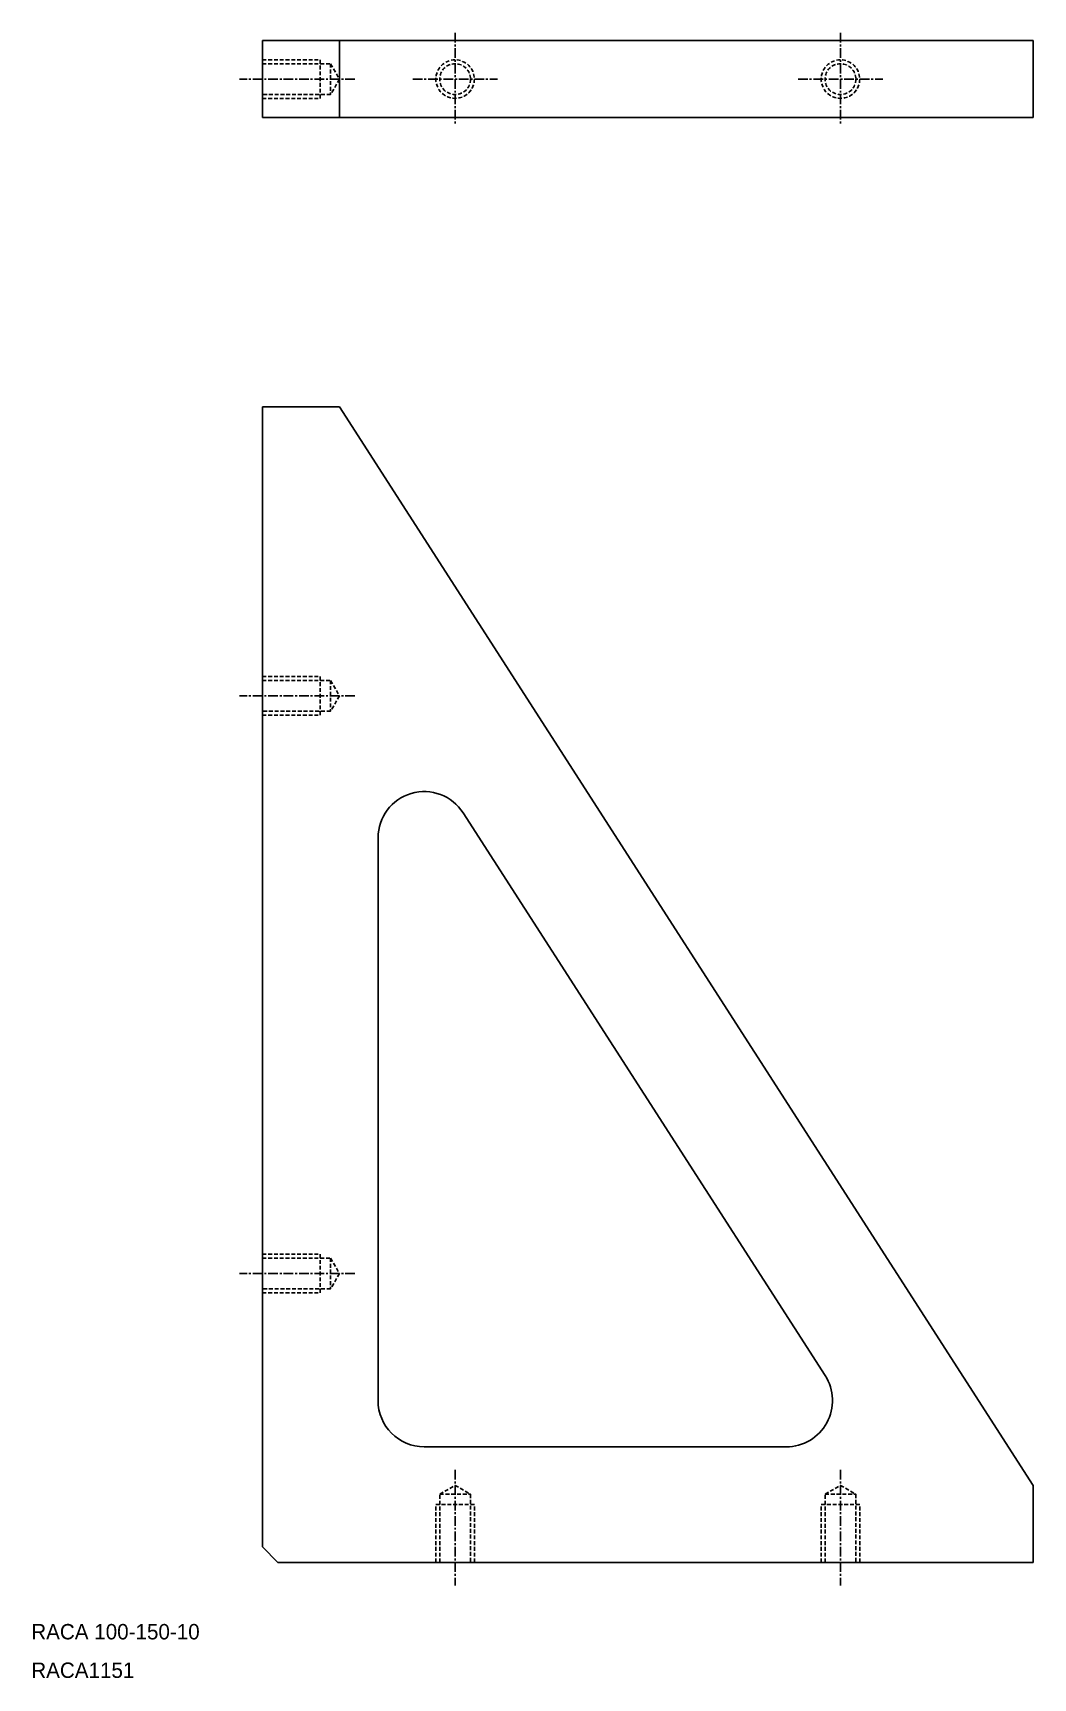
# Model space of a CAD drawing. Extents: x 8670 to 8800, y -635 to -422.
import ezdxf

# ---------------------------------------------------------------- set-up
doc = ezdxf.new("R2010")
doc.units = 0
doc.linetypes.add('CENTER', pattern=[2, 1.25, -0.25, 0.25, -0.25])
doc.linetypes.add('DASHED', pattern=[0.75, 0.5, -0.25])
doc.layers.get('0').update_dxf_attribs({"linetype": 'CONTINUOUS'})
doc.layers.add('CENTER', color=1, linetype='CENTER')

msp = doc.modelspace()

# ---------------------------------------------------------------- linework, layer by layer
at = {"color": 7, "linetype": 'CONTINUOUS'}
for p, q in [((8700.09, -422.8), (8700.09, -432.8)), ((8700.09, -422.8), (8800.09, -422.8)), ((8710.09, -422.8), (8710.09, -432.8)), ((8800.09, -432.8), (8800.09, -422.8)), ((8700.09, -432.8), (8800.09, -432.8)), ((8700.09, -470.35), (8710.09, -470.35)), ((8700.09, -470.35), (8700.09, -618.35)), ((8710.09, -470.35), (8800.09, -610.35)), ((8700.09, -520.35), (8700.09, -618.35)), ((8726.13, -523.05), (8773.1, -596.1)), ((8715.09, -526.29), (8715.09, -599.35)), ((8721.09, -605.35), (8768.05, -605.35)), ((8800.09, -620.35), (8800.09, -610.35)), ((8800.09, -620.35), (8800.09, -610.35)), ((8700.09, -618.35), (8702.09, -620.35)), ((8702.09, -620.35), (8800.09, -620.35)), ((8800.09, -620.35), (8800.09, -620.35))]:
    msp.add_line(p, q, dxfattribs=at)
at = {"color": 3, "linetype": 'DASHED'}
for p, q in [((8700.09, -425.3), (8707.59, -425.3)), ((8700.09, -425.8), (8708.93, -425.8)), ((8707.59, -425.3), (8707.59, -430.3)), ((8708.93, -425.8), (8710.09, -427.8)), ((8708.93, -425.8), (8708.93, -429.8)), ((8710.09, -427.8), (8708.93, -429.8)), ((8708.93, -429.8), (8700.09, -429.8)), ((8700.09, -430.3), (8707.59, -430.3)), ((8700.09, -505.35), (8707.59, -505.35)), ((8700.09, -505.85), (8708.93, -505.85)), ((8707.59, -505.35), (8707.59, -510.35)), ((8708.93, -505.85), (8708.93, -509.85)), ((8708.93, -505.85), (8710.09, -507.85)), ((8710.09, -507.85), (8708.93, -509.85)), ((8708.93, -509.85), (8700.09, -509.85)), ((8700.09, -510.35), (8707.59, -510.35)), ((8700.09, -580.35), (8707.59, -580.35)), ((8700.09, -580.85), (8708.93, -580.85)), ((8707.59, -580.35), (8707.59, -585.35)), ((8708.93, -580.85), (8710.09, -582.85)), ((8708.93, -580.85), (8708.93, -584.85)), ((8710.09, -582.85), (8708.93, -584.85)), ((8708.93, -584.85), (8700.09, -584.85)), ((8700.09, -585.35), (8707.59, -585.35)), ((8723.09, -611.5), (8725.09, -610.35)), ((8725.09, -610.35), (8727.09, -611.5)), ((8773.09, -611.5), (8775.09, -610.35)), ((8775.09, -610.35), (8777.09, -611.5)), ((8722.59, -620.35), (8722.59, -612.85)), ((8722.59, -612.85), (8727.59, -612.85)), ((8723.09, -620.35), (8723.09, -611.5)), ((8723.09, -611.5), (8727.09, -611.5)), ((8727.09, -611.5), (8727.09, -620.35)), ((8727.59, -620.35), (8727.59, -612.85)), ((8772.59, -620.35), (8772.59, -612.85)), ((8772.59, -612.85), (8777.59, -612.85)), ((8773.09, -620.35), (8773.09, -611.5)), ((8773.09, -611.5), (8777.09, -611.5)), ((8777.09, -611.5), (8777.09, -620.35)), ((8777.59, -620.35), (8777.59, -612.85))]:
    msp.add_line(p, q, dxfattribs=at)
for centre, radius in [((8725.09, -427.8), 2.5), ((8725.09, -427.8), 2), ((8775.09, -427.8), 2.5), ((8775.09, -427.8), 2)]:
    msp.add_circle(centre, radius, dxfattribs=at)
at = {"color": 7, "linetype": 'CONTINUOUS'}
for centre, start, end in [((8721.09, -526.29), 32.7352, 180), ((8768.05, -599.35), 270, 32.7352), ((8721.09, -599.35), 180, 270)]:
    msp.add_arc(centre, 6, start, end, dxfattribs=at)
at = {"layer": 'CENTER', "color": 1, "linetype": 'CENTER'}
for p, q in [((8725.09, -421.8), (8725.09, -433.8)), ((8775.09, -421.8), (8775.09, -433.8)), ((8712.09, -427.8), (8697.09, -427.8)), ((8719.59, -427.8), (8730.59, -427.8)), ((8769.59, -427.8), (8780.59, -427.8)), ((8712.09, -507.85), (8697.09, -507.85)), ((8712.09, -582.85), (8697.09, -582.85)), ((8725.09, -608.35), (8725.09, -623.35)), ((8725.09, -608.35), (8725.09, -623.35)), ((8775.09, -608.35), (8775.09, -623.35)), ((8775.09, -608.35), (8775.09, -623.35))]:
    msp.add_line(p, q, dxfattribs=at)

# ---------------------------------------------------------------- texts
at = {"color": 7, "linetype": 'CONTINUOUS'}
for s, p in [('RACA 100-150-10', (8670.09, -630.35)), ('RACA1151', (8670.09, -635.35))]:
    msp.add_text(s, height=2, dxfattribs=at).set_placement(p)

doc.saveas('drawing.dxf')
